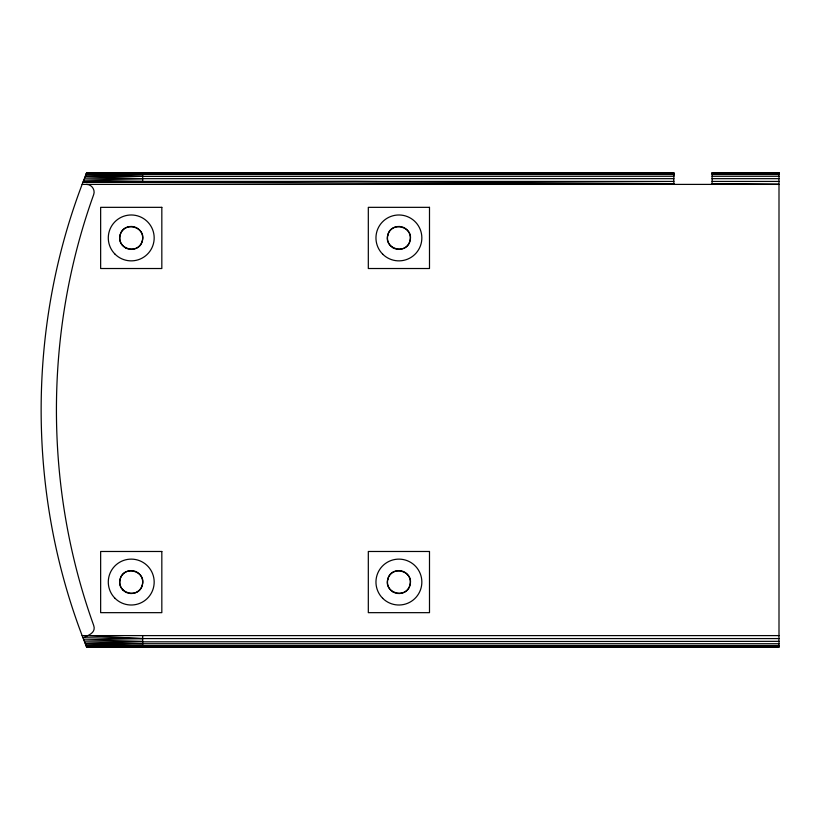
<?xml version="1.0" encoding="UTF-8"?>
<svg xmlns="http://www.w3.org/2000/svg" width="820" height="820" viewBox="0 0 820 820"><rect width="100%" height="100%" fill="white"/><g stroke="black" fill="none" stroke-linecap="round" stroke-linejoin="round"><path stroke-width="1.23" d="M85.208 176.402L86.592 172.917L673.845 172.917L673.845 176.279L85.208 176.402L82.133 184.397C27.48 328.246 27.48 491.754 82.133 635.602L86.592 647.082L779 647.082L779 172.917L712.088 172.917L712.088 184.397M673.845 174.455L142.711 174.455L86.223 173.85L86.5 173.153L673.845 172.958L673.845 184.397M86.469 184.397C91.563 184.264 95.51 189.871 93.675 194.617C44.013 332.541 44.013 487.459 93.675 625.383C96.37 632.855 88.017 635.572 82.953 637.745L142.711 638.575L779 638.575M673.845 178.657L142.711 178.657L83.763 180.113L142.711 181.425L673.845 181.425M673.845 184.07L82.953 182.255L142.711 181.425L142.711 172.917L86.5 173.153L673.845 173.317M86.223 173.85L142.711 173.317L86.592 172.917M779 645.545L142.711 645.545L86.223 646.15L779 646.683M142.711 174.455L85.772 174.967L142.711 176.279L84.542 178.124L142.711 178.657M779 641.342L84.542 641.875L142.711 643.72L779 643.72M86.592 647.082L779 647.082L86.5 646.847M82.953 182.255L355.009 181.425L673.845 183.659M355.009 173.317L673.845 173.02M712.088 173.317L779 173.317M712.088 174.455L779 174.455M712.088 176.279L779 176.279M712.088 178.657L779 178.657M712.088 181.425L779 181.425M82.133 184.397L779 184.397L712.088 183.926M82.133 635.602L779 635.602M85.208 643.597L142.711 643.72L85.772 645.032L142.711 645.545M712.088 184.192L779 184.397M142.711 641.342L83.763 639.887L142.711 638.575L142.711 635.602M86.469 635.602L142.711 638.575L142.711 647.082M120.089 235.217C116.03 249.413 139.472 255.102 142.383 240.639C146.431 226.443 123 220.744 120.089 235.217M120.089 579.361C116.03 593.557 139.472 599.256 142.383 584.783C146.431 570.587 123 564.898 120.089 579.361M387.757 235.217C383.698 249.413 407.14 255.102 410.051 240.639C414.1 226.443 390.668 220.744 387.757 235.217M387.757 579.361C383.698 593.557 407.14 599.256 410.051 584.783C414.1 570.587 390.668 564.898 387.757 579.361M779 172.917L712.088 172.948L779 172.917M161.827 207.337L100.645 207.337L100.645 268.519L161.827 268.519L161.827 207.337M429.495 207.337L368.313 207.337L368.313 268.519L429.495 268.519L429.495 207.337M161.827 551.481L100.645 551.481L100.645 612.663L161.827 612.663L161.827 551.481M429.495 551.481L368.313 551.481L368.313 612.663L429.495 612.663L429.495 551.481M125.501 247.865A11.47 11.47 0 0 0 142.711 237.923A11.47 11.47 0 0 0 125.501 227.991A11.47 11.47 0 0 0 125.501 247.865M123.123 590.185A11.47 11.47 0 0 0 142.311 585.039A11.47 11.47 0 0 0 128.268 570.997A11.47 11.47 0 0 0 123.123 590.185M393.169 592.009A11.47 11.47 0 0 0 410.369 582.077A11.47 11.47 0 0 0 393.169 572.134A11.47 11.47 0 0 0 393.169 592.009M393.169 247.865A11.47 11.47 0 0 0 410.369 237.923A11.47 11.47 0 0 0 393.169 227.991A11.47 11.47 0 0 0 393.169 247.865M382.684 254.149A22.939 22.939 0 0 0 421.06 243.868A22.939 22.939 0 0 0 392.964 215.762A22.939 22.939 0 0 0 382.684 254.149M382.684 598.293A22.939 22.939 0 0 0 421.06 588.012A22.939 22.939 0 0 0 392.964 559.906A22.939 22.939 0 0 0 382.684 598.293M115.015 254.149A22.939 22.939 0 0 0 153.391 243.868A22.939 22.939 0 0 0 125.296 215.762A22.939 22.939 0 0 0 115.015 254.149M115.015 598.293A22.939 22.939 0 0 0 153.391 588.012A22.939 22.939 0 0 0 125.296 559.906A22.939 22.939 0 0 0 115.015 598.293"/></g></svg>
